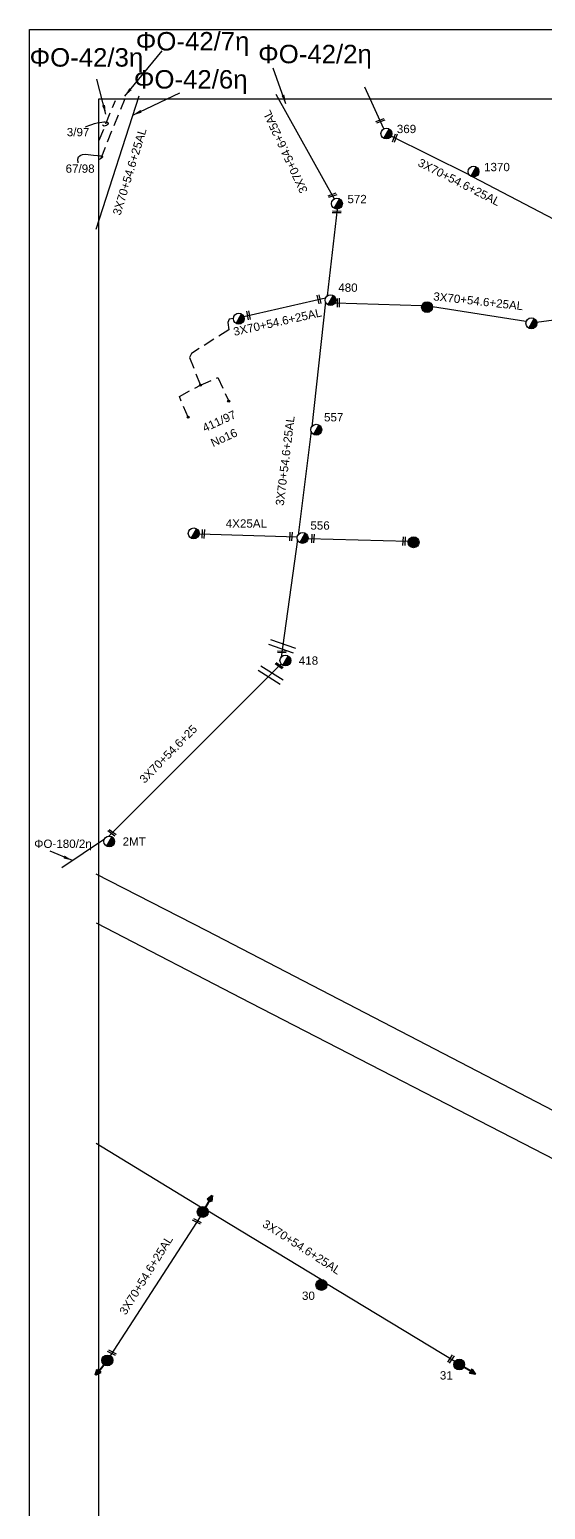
# Model space of a CAD drawing. Header units: millimetres. Extents: x 5016 to 7282, y 2879 to 3911.
# Drawn here: x 5015.9 to 5127.7, y 3584 to 3905 of the extents above; entities that cross this region are included whole.
import ezdxf

# ---------------------------------------------------------------- set-up
doc = ezdxf.new("R2010")
doc.units = ezdxf.units.MM
doc.linetypes.add('DASHED', pattern=[19.05, 12.7, -6.35])
for name, color, linetype in [('Άγνωστα', 7, 'Continuous'), ('Εναέρια παροχή ΧΤ 4x16', 7, 'SYN_LINE'), ('Εναέρια παροχή ΧΤ 4x25', 7, 'SYN_LINE'), ('Επίτονοι', 7, 'Continuous'), ('Επιγραφές - Σχήματα', 7, 'Continuous'), ('Καλώδια ΧΤ   3x150+50CU', 7, 'DASHED'), ('Μηχανική τομή', 7, 'Continuous'), ('Στύλος Ξύλινος', 7, 'Continuous'), ('Στύλος Ξύλινος @ 1', 7, 'Continuous'), ('Στύλος ΦΜ', 7, 'Continuous'), ('Στύλος ΦΜ @ 1', 7, 'Continuous'), ('Συνδέσεις', 7, 'Continuous'), ('Συνεστραμμένα ΧΤ   3x70+54.6+25 AL', 7, 'SYN_LINE'), ('Τομή', 7, 'Continuous'), ('Υπόβαθρο ΔΕΗ', 7, 'Continuous')]:
    doc.layers.add(name, color=color, linetype=linetype)
doc.styles.get("Standard").update_dxf_attribs({"font": 'ARIAL.TTF'})
doc.linetypes.add('SYN_LINE', pattern='A,0.5,-0.0001,["/\\/\\/\\/",Standard,S=0.1,R=0,X=0,Y=-0.05],-0.25', length=0.7501)
doc.dimstyles.new('ISO-25', dxfattribs={"dimtxt": 2.5, "dimasz": 1.8, "dimexe": 1.25, "dimexo": 0.625, "dimtad": 1, "dimtxsty": 'Standard', "dimcen": 1.8, "dimadec": 0, "dimazin": 0, "dimtfac": 1, "dimtmove": 0, "dimatfit": 3, "dimfxl": 1.25, "dimarcsym": 0})

# ---------------------------------------------------------------- blocks, each defined once
blk = doc.blocks.new('ΥΠΑΡΧΩΝ ΤΣΙΜΕΝΤΕΝΙΟΣ ΣΤΥΛΟΣ')
at = {"layer": 'Στύλος ΦΜ'}
blk.add_hatch(color=7, dxfattribs=at).paths.add_polyline_path([(-1.29, -2.28, 0.574793), (2.62, 0, 0.268822), (1.3, 2.27)])
at = {"layer": 'Στύλος ΦΜ', "color": 7}
blk.add_line((-1.29, -2.28), (1.3, 2.27), dxfattribs=at)
blk.add_circle((0, 0), 2.62, dxfattribs=at)
at = {"layer": 'Στύλος ΦΜ', "flags": 4}
for tag, p in [('ΑΡΙΘΜΟΣ', (-4.68, 8.05)), ('ΤΥΠΟΣ', (-4.91, 3.03))]:
    blk.add_attdef(tag, p, '', height=4, dxfattribs=at)
blk = doc.blocks.new('ΥΠΑΡΧΩΝ ΞΥΛΙΝΟΣ ΣΤΥΛΟΣ')
at = {"layer": 'Στύλος Ξύλινος'}
h = blk.add_hatch(color=7, dxfattribs=at)
h.paths.add_polyline_path([(-2.62, 0, 0.270008), (-1.29, -2.28), (1.3, 2.27, 0.576266)])
h.paths.add_polyline_path([(-1.29, -2.28, 0.574793), (2.62, 0, 0.268822), (1.3, 2.27)])
at = {"layer": 'Στύλος Ξύλινος', "color": 7}
blk.add_line((-1.29, -2.28), (1.3, 2.27), dxfattribs=at)
blk.add_circle((0, 0), 2.62, dxfattribs=at)
at = {"layer": 'Στύλος Ξύλινος', "flags": 4}
for tag, p in [('ΑΡΙΘΜΟΣ', (-4.91, 8.6)), ('ΤΥΠΟΣ', (-4.85, 3.39))]:
    blk.add_attdef(tag, p, '', height=4, dxfattribs=at)
blk = doc.blocks.new('ΕΠΙΤΟΝΟΣ')
at = {"layer": 'Επίτονοι', "lineweight": 40, "ltscale": 40}
blk.add_hatch(color=256, dxfattribs=at).paths.add_polyline_path([(-1.13, 6.47), (0, 9.1), (1.13, 6.47)])
for p, q in [((-1.13, 6.47), (0, 9.1)), ((0, 9.1), (1.13, 6.47)), ((1.13, 6.47), (-1.13, 6.47)), ((-1.13, 6.47), (0, 6.47)), ((0, 6.47), (0, 0))]:
    blk.add_line(p, q, dxfattribs=at)
blk = doc.blocks.new('ΜΗΧΑΝΙΚΗ ΤΟΜΗ')
at = {"layer": 'Μηχανική τομή', "ltscale": 40}
for p, q in [((-1.89, 0.78), (1.89, 0.78)), ((1.89, 0), (-1.89, 0))]:
    blk.add_line(p, q, dxfattribs=at)
blk = doc.blocks.new('ΤΟΜΗ')
at = {"layer": 'Τομή', "ltscale": 40}
for p, q in [((-5.68, 0), (5.68, 0)), ((5.68, -2.33), (-5.68, -2.33))]:
    blk.add_line(p, q, dxfattribs=at)
blk = doc.blocks.new('_ΣΥΝΔΕΣΗ')
at = {"layer": 'Συνδέσεις', "linetype": 'SYN_LINE', "ltscale": 40}
blk.add_hatch(color=256, dxfattribs=at).paths.add_polyline_path([(0.5, -0.01, 1), (-0.5, -0.01, 1)])
at = {"layer": 'Συνδέσεις'}
blk.add_circle((0, -0.01), 0.5, dxfattribs=at)

msp = doc.modelspace()

# ---------------------------------------------------------------- linework, layer by layer
at = {"layer": 'Άγνωστα', "color": 1, "linetype": 'DASHED', "lineweight": -3, "ltscale": 0.2}
for points in [[(5060.08, 3842.3), (5059.17, 3842.16), (5058.86, 3841.45), (5059.08, 3839.84), (5050.99, 3834.72), (5050.54, 3833.87), (5052.94, 3827.85)], [(5050.3, 3820.89), (5048.37, 3825.37), (5052.94, 3827.85), (5056.74, 3829.48), (5059.07, 3824.37)]]:
    msp.add_lwpolyline(points, dxfattribs=at)
at = {"layer": 'Εναέρια παροχή ΧΤ 4x16', "color": 1, "lineweight": -3, "ltscale": 20}
msp.add_lwpolyline([(5125.84, 3841.53), (5144.61, 3844)], dxfattribs=at)
at = {"layer": 'Εναέρια παροχή ΧΤ 4x25', "color": 1, "lineweight": -3, "ltscale": 20}
for points in [[(5052.65, 3795.6), (5073.96, 3794.96)], [(5076.28, 3794.59), (5098.01, 3793.99)]]:
    msp.add_lwpolyline(points, dxfattribs=at)
at = {"layer": 'Επιγραφές - Σχήματα', "lineweight": -3}
for points in [[(5015.89, 3904.96), (7057.63, 3904.96), (7057.63, 2878.51), (5015.89, 2878.51)], [(5030.89, 3889.96), (7042.63, 3889.96), (7042.63, 2893.51), (5030.89, 2893.51)]]:
    msp.add_lwpolyline(points, close=True, dxfattribs=at)
for points in [[(5028.05, 3883.85), (5029.89, 3884.76), (5033.14, 3885.16), (5032.93, 3884.37), (5032.14, 3883.85), (5031.72, 3884.2)], [(5026.4, 3876.09), (5025.85, 3878.41), (5030.89, 3877.45), (5031.69, 3877.73), (5031.82, 3877.21), (5031.03, 3876.79)]]:
    msp.add_open_spline(points, degree=3, dxfattribs=at)
at = {"layer": 'Καλώδια ΧΤ   3x150+50CU', "color": 6, "lineweight": -3, "ltscale": 0.2}
msp.add_lwpolyline([(5036.54, 3889.96), (5030.89, 3875.97)], dxfattribs=at)
at = {"layer": 'Καλώδια ΧΤ   3x150+50CU', "color": 2, "linetype": 'DASHED', "lineweight": -3, "ltscale": 0.2}
msp.add_lwpolyline([(5031, 3880.99), (5034.49, 3889.55)], dxfattribs=at)
at = {"layer": 'Συνεστραμμένα ΧΤ   3x70+54.6+25 AL', "color": 5, "lineweight": -3, "ltscale": 20}
msp.add_lwpolyline([(5039.58, 3890.53), (5030.27, 3861.61)], dxfattribs=at)
at = {"layer": 'Συνεστραμμένα ΧΤ   3x70+54.6+25 AL', "color": 1, "linetype": 'SYN_LINE', "lineweight": -3, "ltscale": 20}
for points in [[(5069.3, 3890.93), (5081.96, 3868.25)], [(5082.57, 3866.04), (5080.45, 3847.23)], [(5080.03, 3845.91), (5077.07, 3818.8)], [(5082.19, 3845.73), (5100.95, 3845.12)], [(5076.93, 3817.86), (5074.1, 3795.3)], [(5073.96, 3794.39), (5070.45, 3768.85)]]:
    msp.add_lwpolyline(points, dxfattribs=at)
at = {"layer": 'Συνεστραμμένα ΧΤ   3x70+54.6+25 AL', "color": 133, "lineweight": -3, "ltscale": 20}
for points in [[(5092.73, 3883.47), (5088.56, 3892.46)], [(5111.21, 3873.46), (5094.29, 3881.85)], [(5129.68, 3863.8), (5112.06, 3872.98)]]:
    msp.add_lwpolyline(points, dxfattribs=at)
at = {"layer": 'Συνεστραμμένα ΧΤ   3x70+54.6+25 AL', "color": 1, "lineweight": -3, "ltscale": 20}
for points in [[(5062.33, 3842.74), (5080.08, 3846.77)], [(5103.25, 3844.88), (5123.48, 3841.69)], [(5030.35, 3663.44), (5052.98, 3649.59)], [(5052.86, 3647.48), (5033.33, 3617.32)], [(5054.59, 3648.75), (5079.16, 3633.85)], [(5080.29, 3632.98), (5108.12, 3616.12)]]:
    msp.add_lwpolyline(points, dxfattribs=at)
at = {"layer": 'Συνεστραμμένα ΧΤ   3x70+54.6+25 AL', "color": 2, "linetype": 'SYN_LINE', "lineweight": -3, "ltscale": 20}
for points in [[(5033.09, 3730.03), (5070.43, 3767.39)], [(5032.1, 3729.36), (5022.9, 3723.18)]]:
    msp.add_lwpolyline(points, dxfattribs=at)
at = {"layer": 'Υπόβαθρο ΔΕΗ', "lineweight": -3}
msp.add_lwpolyline([(5030.29, 3721.86), (5054.28, 3709.58), (5100.11, 3685.76), (5140.45, 3664.8), (5161.45, 3653.84, 0.222527), (5195.18, 3657.05), (5222.75, 3695.29), (5221.59, 3703.02), (5219.11, 3712.13), (5213.49, 3724.33), (5205.19, 3737.33), (5199.59, 3744.19)], format="xyb", dxfattribs=at)
msp.add_lwpolyline([(5108.9, 3521.58), (5128.77, 3554.1), (5147.42, 3584.45), (5162.33, 3608.09), (5179.26, 3634.32), (5132.32, 3658.48), (5063.9, 3693.79), (5030.37, 3711.11)], dxfattribs=at)

# ---------------------------------------------------------------- block references
at = {"layer": 'Επίτονοι', "lineweight": -3}
for p, xscale, yscale, zscale, rotation in [((5053.44, 3648.51), 0.4499999999997241, 0.4499999999997241, 0.4499999999997241, 330.0561196694457), ((5032.75, 3616.3), 0.4499999999994477, 0.4499999999994477, 0.4499999999994477, 141.6853403324378), ((5109.06, 3615.41), 0.4499999999999341, 0.4499999999999341, 0.4499999999999341, 239.7218471771146)]:
    msp.add_blockref('ΕΠΙΤΟΝΟΣ', p, dxfattribs=dict(at, xscale=xscale, yscale=yscale, zscale=zscale, rotation=rotation))
at = {"layer": 'Μηχανική τομή', "lineweight": -3}
for p, xscale, yscale, zscale, rotation in [((5092.03, 3884.97), 0.4999999999999531, 0.4999999999999531, 0.4999999999999531, 19.509327460977), ((5095.28, 3881.36), 0.49999999999996, 0.49999999999996, 0.49999999999996, 70.83413847928409), ((5081.63, 3868.84), 0.4999999999999531, 0.4999999999999531, 0.4999999999999531, 19.509327460977), ((5082.48, 3865.22), 0.4999999999999542, 0.4999999999999542, 0.4999999999999542, 358.1174371746308), ((5078.46, 3846.4), 0.49999999999982, 0.49999999999982, 0.49999999999982, 281.7000208519852), ((5082.65, 3845.72), 0.4999999999998212, 0.4999999999998212, 0.4999999999998212, 271.1294210371298), ((5063.17, 3842.93), 0.49999999999982, 0.49999999999982, 0.49999999999982, 281.7000208519852), ((5053.36, 3795.58), 0.4999999999998107, 0.4999999999998107, 0.4999999999998107, 266.7844664809161), ((5072.36, 3795.01), 0.4999999999998107, 0.4999999999998107, 0.4999999999998107, 266.7844664809161), ((5077.13, 3794.57), 0.4999999999998107, 0.4999999999998107, 0.4999999999998107, 266.7844664809161), ((5096.9, 3794.02), 0.4999999999998107, 0.4999999999998107, 0.4999999999998107, 266.7844664809161), ((5070.58, 3769.79), 0.4999999999999542, 0.4999999999999542, 0.4999999999999542, 358.1174371746308), ((5069.87, 3766.84), 0.4999999999999717, 0.4999999999999717, 0.4999999999999717, 323.4084617893902), ((5033.65, 3730.6), 0.4999999999999717, 0.4999999999999717, 0.4999999999999717, 323.4084617893902), ((5052.09, 3646.3), 0.5000000000001245, 0.5000000000001245, 0.5000000000001245, 332.7718627185874), ((5033.66, 3617.82), 0.5000000000001245, 0.5000000000001245, 0.5000000000001245, 332.7718627185874), ((5107.1, 3616.74), 0.5000000000002687, 0.5000000000002687, 0.5000000000002687, 236.9362313628577)]:
    msp.add_blockref('ΜΗΧΑΝΙΚΗ ΤΟΜΗ', p, dxfattribs=dict(at, xscale=xscale, yscale=yscale, zscale=zscale, rotation=rotation))
at = {"layer": 'Στύλος Ξύλινος @ 1', "lineweight": -3, "ltscale": 40, "xscale": 0.4499999999998181, "yscale": 0.4499999999998181, "zscale": 0.4499999999998181}
for p in [(5102.08, 3844.76), (5099.17, 3793.76), (5053.44, 3648.51), (5032.75, 3616.3)]:
    msp.add_blockref('ΥΠΑΡΧΩΝ ΞΥΛΙΝΟΣ ΣΤΥΛΟΣ', p, dxfattribs=at)
at = {"layer": 'Στύλος Ξύλινος @ 1', "lineweight": -3, "ltscale": 40}
ref = msp.add_blockref('ΥΠΑΡΧΩΝ ΞΥΛΙΝΟΣ ΣΤΥΛΟΣ', (5079.16, 3632.68), dxfattribs=dict(at, xscale=0.4499999999998181, yscale=0.4499999999998181, zscale=0.4499999999998181))
ref.add_attrib('ΤΥΠΟΣ', '30', (5074.96, 3629.43), dxfattribs={"layer": 'Στύλος Ξύλινος', "height": 1.8, "flags": 4})
ref = msp.add_blockref('ΥΠΑΡΧΩΝ ΞΥΛΙΝΟΣ ΣΤΥΛΟΣ', (5109.06, 3615.41), dxfattribs=dict(at, xscale=0.4499999999998181, yscale=0.4499999999998181, zscale=0.4499999999998181))
ref.add_attrib('ΤΥΠΟΣ', '31', (5104.86, 3612.16), dxfattribs={"layer": 'Στύλος Ξύλινος', "height": 1.8, "flags": 4})
at = {"layer": 'Στύλος ΦΜ @ 1', "lineweight": -3, "ltscale": 40}
ref = msp.add_blockref('ΥΠΑΡΧΩΝ ΤΣΙΜΕΝΤΕΝΙΟΣ ΣΤΥΛΟΣ', (5093.26, 3882.41), dxfattribs=dict(at, xscale=0.4499999999998181, yscale=0.4499999999998181, zscale=0.4499999999998181))
ref.add_attrib('ΤΥΠΟΣ', '369', (5095.53, 3882.51), dxfattribs={"layer": 'Στύλος ΦΜ', "height": 1.8, "flags": 4})
ref = msp.add_blockref('ΥΠΑΡΧΩΝ ΤΣΙΜΕΝΤΕΝΙΟΣ ΣΤΥΛΟΣ', (5112.16, 3874.15), dxfattribs=dict(at, xscale=0.4499999999998181, yscale=0.4499999999998181, zscale=0.4499999999998181))
ref.add_attrib('ΤΥΠΟΣ', '1370', (5114.44, 3874.25), dxfattribs={"layer": 'Στύλος ΦΜ', "height": 1.8, "flags": 4})
ref = msp.add_blockref('ΥΠΑΡΧΩΝ ΤΣΙΜΕΝΤΕΝΙΟΣ ΣΤΥΛΟΣ', (5082.54, 3867.22), dxfattribs=dict(at, xscale=0.4499999999998181, yscale=0.4499999999998181, zscale=0.4499999999998181))
ref.add_attrib('ΤΥΠΟΣ', '572', (5084.81, 3867.31), dxfattribs={"layer": 'Στύλος ΦΜ', "height": 1.8, "flags": 4})
ref = msp.add_blockref('ΥΠΑΡΧΩΝ ΤΣΙΜΕΝΤΕΝΙΟΣ ΣΤΥΛΟΣ', (5081.15, 3846.28), dxfattribs=dict(at, xscale=0.4499999999998181, yscale=0.4499999999998181, zscale=0.4499999999998181))
ref.add_attrib('ΤΥΠΟΣ', '480', (5082.83, 3848.09), dxfattribs={"layer": 'Στύλος ΦΜ', "height": 1.8, "flags": 4})
at = {"layer": 'Στύλος ΦΜ @ 1', "lineweight": -3, "ltscale": 40, "xscale": 0.4499999999998181, "yscale": 0.4499999999998181, "zscale": 0.4499999999998181}
for p in [(5061.26, 3842.26), (5124.7, 3841.25), (5051.48, 3795.68)]:
    msp.add_blockref('ΥΠΑΡΧΩΝ ΤΣΙΜΕΝΤΕΝΙΟΣ ΣΤΥΛΟΣ', p, dxfattribs=at)
at = {"layer": 'Στύλος ΦΜ @ 1', "lineweight": -3, "ltscale": 40}
ref = msp.add_blockref('ΥΠΑΡΧΩΝ ΤΣΙΜΕΝΤΕΝΙΟΣ ΣΤΥΛΟΣ', (5078.06, 3818.17), dxfattribs=dict(at, xscale=0.4499999999998181, yscale=0.4499999999998181, zscale=0.4499999999998181))
ref.add_attrib('ΤΥΠΟΣ', '557', (5079.74, 3819.98), dxfattribs={"layer": 'Στύλος ΦΜ', "height": 1.8, "flags": 4})
ref = msp.add_blockref('ΥΠΑΡΧΩΝ ΤΣΙΜΕΝΤΕΝΙΟΣ ΣΤΥΛΟΣ', (5075.1, 3794.69), dxfattribs=dict(at, xscale=0.4499999999998181, yscale=0.4499999999998181, zscale=0.4499999999998181))
ref.add_attrib('ΤΥΠΟΣ', '556', (5076.78, 3796.5), dxfattribs={"layer": 'Στύλος ΦΜ', "height": 1.8, "flags": 4})
ref = msp.add_blockref('ΥΠΑΡΧΩΝ ΤΣΙΜΕΝΤΕΝΙΟΣ ΣΤΥΛΟΣ', (5071.37, 3768.11), dxfattribs=dict(at, xscale=0.4499999999998181, yscale=0.4499999999998181, zscale=0.4499999999998181))
ref.add_attrib('ΤΥΠΟΣ', '418', (5074.27, 3767.2), dxfattribs={"layer": 'Στύλος ΦΜ', "height": 1.8, "flags": 4})
ref = msp.add_blockref('ΥΠΑΡΧΩΝ ΤΣΙΜΕΝΤΕΝΙΟΣ ΣΤΥΛΟΣ', (5033.16, 3728.86), dxfattribs=dict(at, xscale=0.4499999999998181, yscale=0.4499999999998181, zscale=0.4499999999998181))
ref.add_attrib('ΤΥΠΟΣ', '2MT', (5036.06, 3727.95), dxfattribs={"layer": 'Στύλος ΦΜ', "height": 1.8, "flags": 4})
at = {"layer": 'Συνδέσεις', "lineweight": -3, "xscale": 0.4499999999998181, "yscale": 0.4499999999998181, "zscale": 0.4499999999998181}
for p in [(5052.94, 3827.85), (5059.07, 3824.37), (5050.3, 3820.89)]:
    msp.add_blockref('_ΣΥΝΔΕΣΗ', p, dxfattribs=at)
at = {"layer": 'Τομή', "lineweight": -3}
for p, xscale, yscale, zscale, rotation in [((5070.85, 3771.76), 0.4999999999999162, 0.4999999999999162, 0.4999999999999162, 340.6819888378309), ((5068.47, 3765.43), 0.4999999999999297, 0.4999999999999297, 0.4999999999999297, 327.6658166021639)]:
    msp.add_blockref('ΤΟΜΗ', p, dxfattribs=dict(at, xscale=xscale, yscale=yscale, zscale=zscale, rotation=rotation))

# ---------------------------------------------------------------- texts
at = {"layer": 'Εναέρια παροχή ΧΤ 4x25', "color": 7, "lineweight": -3, "insert": (5058.43, 3798.73), "char_height": 1.8, "width": 168.3718, "attachment_point": 1}
msp.add_mtext('4X25AL', dxfattribs=at)
at = {"layer": 'Επιγραφές - Σχήματα', "color": 7, "lineweight": -3, "width": 168.3718, "attachment_point": 1}
for s, insert, char_height in [('ΦΟ-42/7η', (5038.92, 3904.43), 4), ('ΦΟ-42/3η', (5015.89, 3900.93), 4), ('ΦΟ-42/2η', (5065.46, 3901.66), 4), ('ΦΟ-42/6η', (5038.51, 3896.17), 4), ('3/97', (5023.96, 3883.63), 1.8), ('67/98', (5023.7, 3875.71), 1.8), ('ΦΟ-180/2η', (5016.89, 3729.27), 1.8)]:
    msp.add_mtext(s, dxfattribs=dict(at, insert=insert, char_height=char_height))
at = {"layer": 'Επιγραφές - Σχήματα', "color": 7, "lineweight": -3, "char_height": 1.8, "width": 168.3718, "attachment_point": 1}
for s, insert, rotation in [('411/97', (5053.13, 3819.26), 24.5076), ('No16', (5054.93, 3816.02), 24.5076), ('3Χ70+54.6+25', (5039.54, 3742.6), 45.3884)]:
    msp.add_mtext(s, dxfattribs=dict(at, insert=insert, rotation=rotation))
at = {"layer": 'Συνεστραμμένα ΧΤ   3x70+54.6+25 AL', "color": 7, "lineweight": -3, "char_height": 1.8, "width": 168.3718, "attachment_point": 1}
for insert, rotation in [((5074.64, 3869.22), 114.959), ((5033.86, 3865.05), 73.0616), ((5100.73, 3877.1), 333.1056), ((5103.56, 3848.03), 353.6781), ((5059.9, 3840.27), 12.596), ((5069.21, 3801.83), 83.0056), ((5067.18, 3646.96), 327.2048), ((5035.22, 3626.96), 58.1734)]:
    msp.add_mtext('3X70+54.6+25AL', dxfattribs=dict(at, insert=insert, rotation=rotation))

# ---------------------------------------------------------------- leaders
at = {"layer": 'Επιγραφές - Σχήματα', "lineweight": -3, "ltscale": 40}
for points in [[(5036.51, 3890.51), (5044.61, 3900.36)], [(5071.49, 3888.86), (5068.73, 3896.62)], [(5032.44, 3886.61), (5030.44, 3894.22)], [(5038.25, 3886.39), (5048.5, 3891.24)], [(5025.21, 3724.74), (5020.33, 3726.73)]]:
    msp.add_leader(points, dimstyle='ISO-25', override={"dimasz": 2, "dimtad": 0}, dxfattribs=at)

doc.saveas('drawing.dxf')
